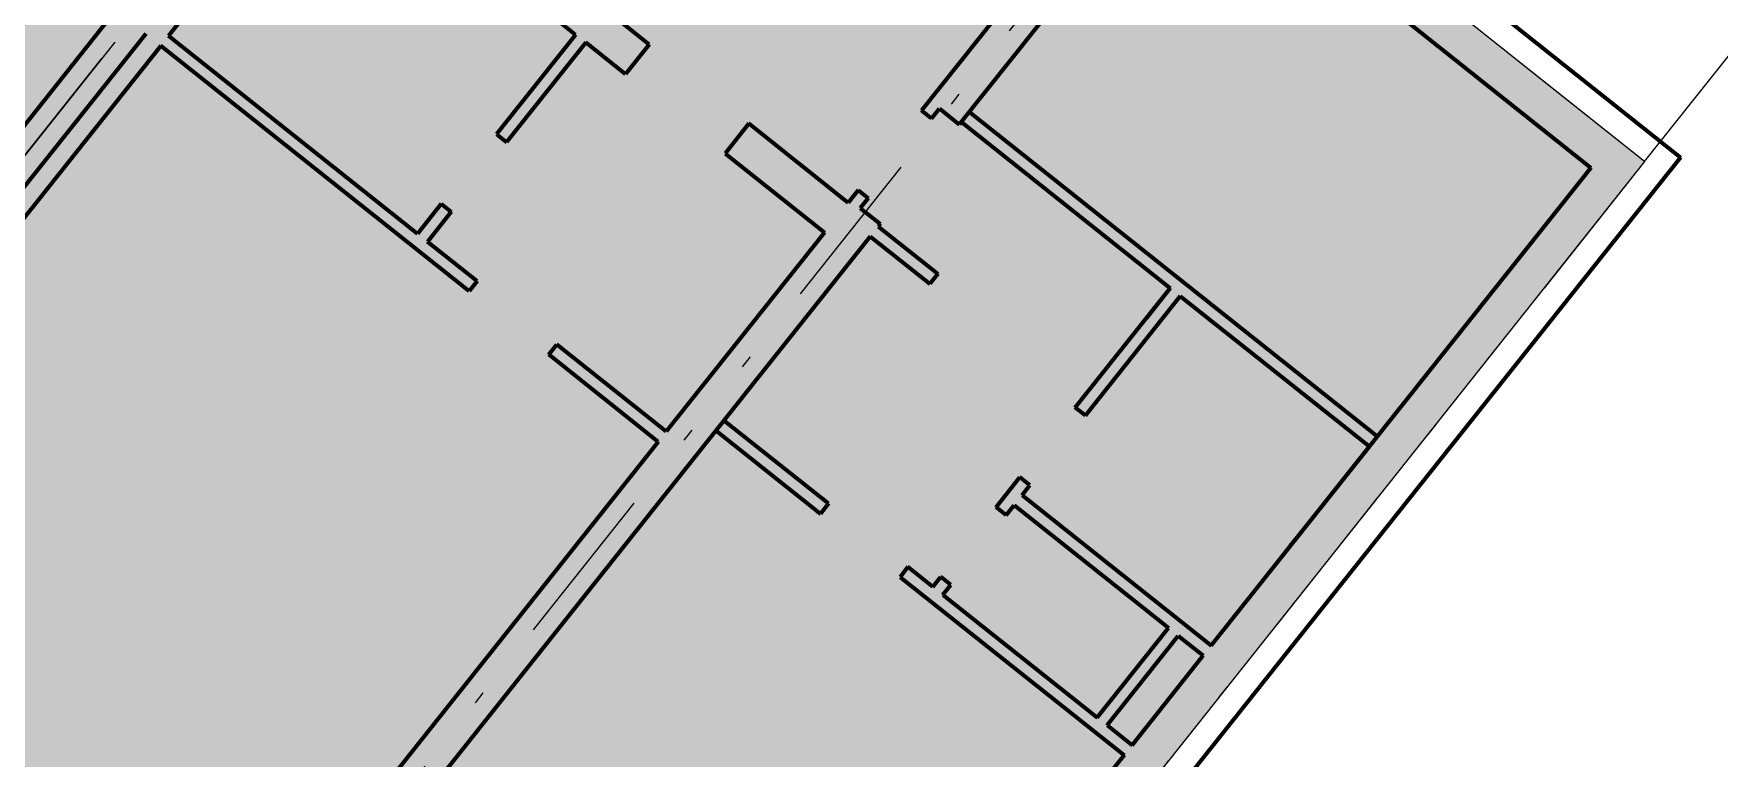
# Model space of a CAD drawing. Header units: metres. Extents: x -664657 to -643449, y -1076720 to -1062383.
# Drawn here: x -657619.88 to -657606.62, y -1068244.98 to -1068239.28 of the extents above; entities that cross this region are included whole.
import ezdxf

# ---------------------------------------------------------------- set-up
doc = ezdxf.new("R2010")
doc.units = ezdxf.units.M
doc.header["$LTSCALE"] = 0.1
doc.linetypes.add('DASHED', pattern=[19.05, 12.7, -6.35])
doc.linetypes.add('DIVIDE', pattern=[31.75, 12.7, -6.35, 0, -6.35, 0, -6.35])
doc.layers.add('AA_THER_silná', color=1, linetype='Continuous', lineweight=70)
for name, color, linetype in [('AA_THER_slabá', 4, 'Continuous'), ('AA_THER_srafy', 52, 'Continuous'), ('AA_THER_čerchovaná', 84, 'DIVIDE'), ('AA_THER_čárkovaná', 5, 'DASHED')]:
    doc.layers.add(name, color=color, linetype=linetype)

msp = doc.modelspace()

# ---------------------------------------------------------------- hatches: boundary and pattern name
at = {"layer": 'AA_THER_srafy'}
h = msp.add_hatch(color=31, dxfattribs=at)
h.dxf.hatch_style = 1
h.paths.add_polyline_path([(-657572.565, -1068232.062), (-657597.613, -1068212.147), (-657603.837, -1068219.975), (-657578.789, -1068239.89)])
h.paths.add_polyline_path([(-657597.613, -1068212.147), (-657572.565, -1068232.062), (-657571.321, -1068230.497), (-657602.631, -1068205.603), (-657610.099, -1068214.996), (-657603.837, -1068219.975)])
h.paths.add_polyline_path([(-657615.039, -1068234.064), (-657621.301, -1068229.085), (-657628.769, -1068238.478), (-657622.507, -1068243.457)])
h.paths.add_polyline_path([(-657607.211, -1068240.288), (-657615.039, -1068234.064), (-657622.507, -1068243.457), (-657614.679, -1068249.681)])
h.paths.add_polyline_path([(-657586.86, -1068256.468), (-657597.818, -1068247.756), (-657605.287, -1068257.149), (-657594.328, -1068265.861)], flags=16)
h.paths.add_polyline_path([(-657633.709, -1068257.547), (-657639.971, -1068252.568), (-657647.439, -1068261.961), (-657641.177, -1068266.939)])
h.paths.add_polyline_path([(-657605.53, -1068279.951), (-657633.709, -1068257.547), (-657641.177, -1068266.939), (-657612.998, -1068289.344)])
h.paths.add_polyline_path([(-657652.623, -1068281.335), (-657659.886, -1068277.616), (-657667.504, -1068287.197), (-657637.241, -1068302.695), (-657634.702, -1068299.501), (-657657.701, -1068287.723)])
h.paths.add_polyline_path([(-657629.624, -1068293.114), (-657652.623, -1068281.335), (-657657.701, -1068287.723), (-657634.702, -1068299.501)])
h.paths.add_polyline_path([(-657547.838, -1068249.167), (-657557.231, -1068241.699), (-657558.476, -1068243.264), (-657550.649, -1068249.488), (-657603.228, -1068315.619), (-657612.307, -1068310.97), (-657614.846, -1068314.164), (-657603.952, -1068319.743)])
h.paths.add_polyline_path([(-657550.649, -1068249.488), (-657558.476, -1068243.264), (-657612.307, -1068310.97), (-657603.228, -1068315.619)], flags=17)

# ---------------------------------------------------------------- linework, layer by layer
at = {"layer": 'AA_THER_silná'}
for p, q in [((-657621.333, -1068228.804), (-657606.93, -1068240.255)), ((-657615.038, -1068239.366), (-657617.387, -1068237.499)), ((-657611.077, -1068237.597), (-657612.897, -1068239.887)), ((-657617.573, -1068237.734), (-657618.818, -1068239.3)), ((-657615.617, -1068239.29), (-657617.573, -1068237.734)), ((-657610.842, -1068237.784), (-657612.6, -1068239.995)), ((-657610.842, -1068237.784), (-657607.633, -1068240.336)), ((-657619.233, -1068239.098), (-657622.438, -1068243.129)), ((-657618.998, -1068239.284), (-657622.203, -1068243.316)), ((-657618.88, -1068239.378), (-657622.085, -1068243.409)), ((-657616.454, -1068241.307), (-657618.88, -1068239.378)), ((-657616.861, -1068240.855), (-657618.818, -1068239.3)), ((-657615.617, -1068239.29), (-657616.239, -1068240.073)), ((-657615.538, -1068239.352), (-657616.161, -1068240.135)), ((-657615.225, -1068239.601), (-657615.538, -1068239.352)), ((-657615.038, -1068239.366), (-657615.225, -1068239.601)), ((-657612.819, -1068239.949), (-657612.897, -1068239.887)), ((-657612.819, -1068239.949), (-657612.757, -1068239.871)), ((-657612.757, -1068239.871), (-657612.6, -1068239.995)), ((-657612.522, -1068239.897), (-657609.313, -1068242.449)), ((-657614.256, -1068239.989), (-657614.442, -1068240.223)), ((-657613.473, -1068240.611), (-657614.256, -1068239.989)), ((-657612.585, -1068239.976), (-657610.941, -1068241.283)), ((-657616.239, -1068240.073), (-657616.161, -1068240.135)), ((-657606.93, -1068240.255), (-657614.647, -1068249.962)), ((-657614.442, -1068240.223), (-657613.66, -1068240.846)), ((-657607.633, -1068240.336), (-657610.216, -1068243.584)), ((-657613.395, -1068240.513), (-657613.473, -1068240.611)), ((-657613.395, -1068240.513), (-657613.317, -1068240.575)), ((-657613.317, -1068240.575), (-657613.379, -1068240.654)), ((-657616.675, -1068240.621), (-657616.861, -1068240.855)), ((-657616.596, -1068240.683), (-657616.783, -1068240.918)), ((-657616.675, -1068240.621), (-657616.596, -1068240.683)), ((-657613.379, -1068240.654), (-657613.223, -1068240.778)), ((-657613.66, -1068240.846), (-657614.904, -1068242.411)), ((-657613.223, -1068240.778), (-657613.238, -1068240.798)), ((-657613.238, -1068240.798), (-657612.769, -1068241.171)), ((-657613.3, -1068240.876), (-657617.937, -1068246.707)), ((-657616.392, -1068241.229), (-657616.783, -1068240.918)), ((-657613.3, -1068240.876), (-657612.831, -1068241.249)), ((-657616.392, -1068241.229), (-657616.454, -1068241.307)), ((-657612.769, -1068241.171), (-657612.831, -1068241.249)), ((-657611.688, -1068242.222), (-657610.941, -1068241.283)), ((-657611.609, -1068242.284), (-657610.863, -1068241.345)), ((-657610.941, -1068241.283), (-657611.128, -1068241.518)), ((-657610.863, -1068241.345), (-657611.049, -1068241.58)), ((-657610.863, -1068241.345), (-657609.375, -1068242.527)), ((-657610.863, -1068241.345), (-657609.375, -1068242.527)), ((-657610.863, -1068241.345), (-657609.375, -1068242.527)), ((-657615.828, -1068241.805), (-657615.765, -1068241.727)), ((-657614.904, -1068242.411), (-657615.765, -1068241.727)), ((-657614.967, -1068242.49), (-657615.828, -1068241.805)), ((-657611.609, -1068242.284), (-657611.688, -1068242.222)), ((-657614.514, -1068242.402), (-657613.692, -1068243.056)), ((-657613.63, -1068242.977), (-657614.452, -1068242.324)), ((-657614.967, -1068242.49), (-657618.172, -1068246.521)), ((-657610.62, -1068244.093), (-657609.375, -1068242.527)), ((-657612.31, -1068243.005), (-657612.123, -1068242.77)), ((-657612.045, -1068242.832), (-657612.123, -1068242.77)), ((-657612.107, -1068242.91), (-657612.045, -1068242.832)), ((-657612.107, -1068242.91), (-657610.62, -1068244.093)), ((-657613.63, -1068242.977), (-657613.692, -1068243.056)), ((-657612.232, -1068243.067), (-657612.31, -1068243.005)), ((-657612.232, -1068243.067), (-657612.17, -1068242.989)), ((-657612.17, -1068242.989), (-657610.956, -1068243.953)), ((-657609.998, -1068243.31), (-657609.873, -1068243.154)), ((-657613.004, -1068243.475), (-657613.066, -1068243.554)), ((-657612.808, -1068243.631), (-657613.004, -1068243.475)), ((-657613.066, -1068243.554), (-657611.305, -1068244.954)), ((-657612.808, -1068243.631), (-657612.746, -1068243.553)), ((-657612.667, -1068243.615), (-657612.746, -1068243.553)), ((-657612.73, -1068243.693), (-657612.667, -1068243.615)), ((-657612.73, -1068243.693), (-657611.516, -1068244.658)), ((-657611.516, -1068244.658), (-657610.956, -1068243.953)), ((-657611.438, -1068244.72), (-657610.878, -1068244.016)), ((-657610.878, -1068244.016), (-657610.682, -1068244.171)), ((-657611.242, -1068244.876), (-657610.682, -1068244.171)), ((-657611.438, -1068244.72), (-657611.242, -1068244.876)), ((-657611.305, -1068244.954), (-657614.728, -1068249.259))]:
    msp.add_line(p, q, dxfattribs=at)
at = {"layer": 'AA_THER_slabá'}
for q in [(-657621.301, -1068229.085), (-657614.679, -1068249.681)]:
    msp.add_line((-657607.211, -1068240.288), q, dxfattribs=at)
at = {"layer": 'AA_THER_čerchovaná'}
for p, q in [((-657607.211, -1068240.288), (-657621.301, -1068229.085)), ((-657615.039, -1068234.064), (-657622.507, -1068243.457)), ((-657607.211, -1068240.288), (-657615.039, -1068234.064)), ((-657610.96, -1068237.691), (-657618.241, -1068246.849)), ((-657607.211, -1068240.288), (-657614.679, -1068249.681)), ((-657607.211, -1068240.288), (-657614.679, -1068249.681))]:
    msp.add_line(p, q, dxfattribs=at)
at = {"layer": 'AA_THER_čárkovaná'}
for p, q in [((-657607.211, -1068240.288), (-657596.009, -1068226.198)), ((-657622.507, -1068243.457), (-657615.039, -1068234.064))]:
    msp.add_line(p, q, dxfattribs=at)

doc.saveas('drawing.dxf')
